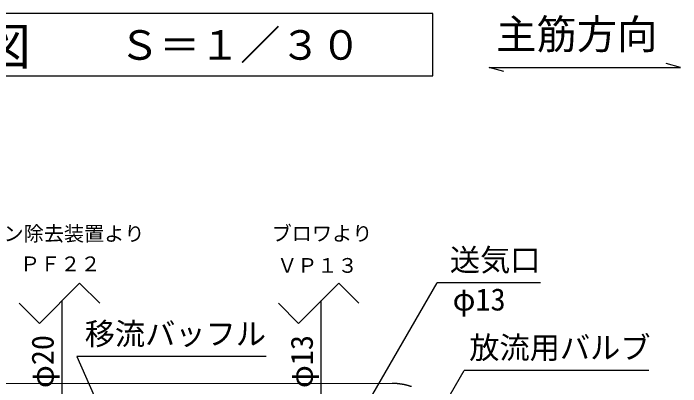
# Model space of a CAD drawing. Units: millimetres, scale not verified. Extents: x -22790 to 8910, y -6308 to 6308.
# Drawn here: x -5275 to -3287, y 1681 to 2793 of the extents above; entities that cross this region are included whole.
import ezdxf
from ezdxf.enums import TextEntityAlignment as Align

# ---------------------------------------------------------------- set-up
doc = ezdxf.new("R2010")
doc.units = ezdxf.units.MM
doc.header["$LTSCALE"] = 30
for name, color, linetype, lineweight in [('0-1_空気管', 3, 'Continuous', 25), ('0-2_機器', 3, 'Continuous', 25), ('0-6_1-3_A-PIPE', 3, 'Continuous', 25), ('0-7_07', 7, 'Continuous', 25)]:
    doc.layers.add(name, color=color, linetype=linetype, lineweight=lineweight)
doc.styles.add('ＭＳ ゴシック', font='')
doc.styles.get('ＭＳ ゴシック').set_extended_font_data('MS Gothic')

msp = doc.modelspace()

# ---------------------------------------------------------------- linework, layer by layer
at = {"layer": '0-1_空気管'}
for p, q in [((-4350.94, 1404.36), (-4012.48, 1990.58)), ((-3704.6, 1990.58), (-4012.48, 1990.58)), ((-4200.29, 1264.39), (-3931.83, 1729.38)), ((-3381.86, 1729.38), (-3931.83, 1729.38))]:
    msp.add_line(p, q, dxfattribs=at)
for points in [[(-4522.28, 1770.5), (-5086.17, 1770.5), (-4874.98, 1292.8)], [(-4142.47, 1690.37), (-4143.02, 1690.38), (-4143.53, 1690.38), (-4143.99, 1690.39), (-4144.4, 1690.39), (-4144.77, 1690.39), (-4145.08, 1690.39), (-4145.35, 1690.4), (-4146.08, 1690.4), (-6053.39, 1689.26)], [(-4113.75, 1687.38), (-4114.26, 1687.47), (-4114.78, 1687.57), (-4115.33, 1687.67), (-4115.88, 1687.77), (-4116.44, 1687.87), (-4117.01, 1687.96), (-4117.58, 1688.06), (-4118.15, 1688.16), (-4118.73, 1688.25), (-4119.32, 1688.34), (-4119.92, 1688.43), (-4120.54, 1688.53), (-4121.18, 1688.62), (-4121.85, 1688.71), (-4122.55, 1688.81), (-4123.29, 1688.9), (-4124.06, 1689), (-4124.86, 1689.1), (-4125.69, 1689.2), (-4126.54, 1689.3), (-4127.41, 1689.39), (-4128.3, 1689.49), (-4129.21, 1689.58), (-4130.13, 1689.67), (-4131.06, 1689.75), (-4131.99, 1689.83), (-4132.92, 1689.91), (-4133.84, 1689.98), (-4134.76, 1690.04), (-4135.66, 1690.1), (-4136.54, 1690.16), (-4137.39, 1690.2), (-4138.22, 1690.24), (-4139.02, 1690.27), (-4139.79, 1690.3), (-4140.52, 1690.32), (-4141.21, 1690.34), (-4141.86, 1690.36), (-4142.47, 1690.37)], [(-4100.44, 1684.34), (-4100.66, 1684.4), (-4100.88, 1684.46), (-4101.1, 1684.51), (-4101.31, 1684.57), (-4101.52, 1684.63), (-4101.73, 1684.68), (-4101.95, 1684.74), (-4102.18, 1684.8), (-4102.42, 1684.86), (-4102.67, 1684.92), (-4102.93, 1684.99), (-4103.2, 1685.06), (-4103.47, 1685.13), (-4103.75, 1685.2), (-4104.03, 1685.27), (-4104.59, 1685.41), (-4104.88, 1685.48), (-4105.17, 1685.55), (-4105.46, 1685.62), (-4105.77, 1685.69), (-4106.09, 1685.76), (-4106.42, 1685.84), (-4106.76, 1685.92), (-4107.12, 1686), (-4107.5, 1686.09), (-4107.89, 1686.18), (-4108.29, 1686.26), (-4108.69, 1686.35), (-4109.51, 1686.53), (-4109.91, 1686.62), (-4110.31, 1686.7), (-4110.71, 1686.78), (-4111.11, 1686.87), (-4111.52, 1686.95), (-4111.93, 1687.03), (-4112.36, 1687.12), (-4112.8, 1687.2), (-4113.26, 1687.29), (-4113.75, 1687.38)], [(-4089.21, 1680.9), (-4089.78, 1681.09), (-4090.34, 1681.28), (-4090.89, 1681.47), (-4091.43, 1681.64), (-4091.96, 1681.82), (-4092.49, 1681.99), (-4093.01, 1682.15), (-4093.51, 1682.31), (-4094.01, 1682.46), (-4094.48, 1682.61), (-4094.94, 1682.75), (-4095.37, 1682.88), (-4095.78, 1683.01), (-4096.16, 1683.12), (-4096.52, 1683.23), (-4096.85, 1683.33), (-4097.16, 1683.42), (-4097.47, 1683.51), (-4097.76, 1683.59), (-4098.04, 1683.67), (-4098.6, 1683.83), (-4098.88, 1683.91), (-4099.15, 1683.98), (-4099.42, 1684.06), (-4099.69, 1684.13), (-4099.95, 1684.2), (-4100.2, 1684.27), (-4100.44, 1684.34)]]:
    msp.add_lwpolyline(points, dxfattribs=at)
at = {"layer": '0-2_機器'}
msp.add_lwpolyline([(-4024.99, 2606.68), (-4024.99, 2792.99), (-6054.32, 2792.99), (-6054.32, 2606.68)], close=True, dxfattribs=at)
at = {"layer": '0-6_1-3_A-PIPE'}
msp.add_lwpolyline([(-3813.65, 2619.88), (-3857.11, 2631.53), (-3287.11, 2631.53), (-3330.58, 2643.18)], dxfattribs=at)
at = {"layer": '0-7_07'}
for p, q in [((-5077.38, 1989.51), (-5197.38, 1869.51)), ((-5017.38, 1929.51), (-5077.38, 1989.51)), ((-4305.38, 1989.51), (-4425.38, 1869.51)), ((-4245.38, 1929.51), (-4305.38, 1989.51)), ((-5197.38, 1869.51), (-5257.38, 1929.51)), ((-4425.38, 1869.51), (-4485.38, 1929.51))]:
    msp.add_line(p, q, dxfattribs=at)
at = {"layer": '0-7_07', "color": 6}
for p, q in [((-5129.8, 1388.01), (-5129.8, 1937.1)), ((-4357.8, 1412.32), (-4357.8, 1937.1))]:
    msp.add_line(p, q, dxfattribs=at)

# ---------------------------------------------------------------- texts
at = {"layer": '0-1_空気管', "color": 4, "style": 'ＭＳ ゴシック'}
for s, height, p in [('ブロワより', 43.99, (-4505.45, 2102.1)), ('リン除去装置より', 43.99, (-5364.24, 2101.65)), ('送気口', 65.98, (-3974.6, 2005.58)), ('ＰＦ２２', 43.99, (-5254.93, 2011.53)), ('ＶＰ１３', 43.99, (-4489.07, 2006.8)), ('φ13', 65.98, (-3966.47, 1887.94)), ('移流バッフル', 65.98, (-5062.28, 1785.5)), ('放流用バルブ', 65.98, (-3916.83, 1744.38))]:
    msp.add_text(s, height=height, dxfattribs=at).set_placement(p, align=Align.BOTTOM_LEFT)
for s, p in [('φ20', (-5134.96, 1676.64)), ('φ13', (-4362.96, 1676.64))]:
    msp.add_text(s, height=65.98, rotation=90, dxfattribs=at).set_placement(p, align=Align.BOTTOM_LEFT)
at = {"layer": '0-2_機器', "color": 4, "style": 'ＭＳ ゴシック'}
for s, height, p in [('頂版開口図', 110, (-5973.07, 2606.71)), ('Ｓ＝１／３０', 87.98, (-4959.52, 2628.38))]:
    msp.add_text(s, height=height, dxfattribs=at).set_placement(p, align=Align.BOTTOM_LEFT)
at = {"layer": '0-6_1-3_A-PIPE', "color": 4, "style": 'ＭＳ ゴシック'}
msp.add_text('主筋方向', height=87.98, dxfattribs=at).set_placement((-3836.65, 2660.34), align=Align.BOTTOM_LEFT)

doc.saveas('drawing.dxf')
